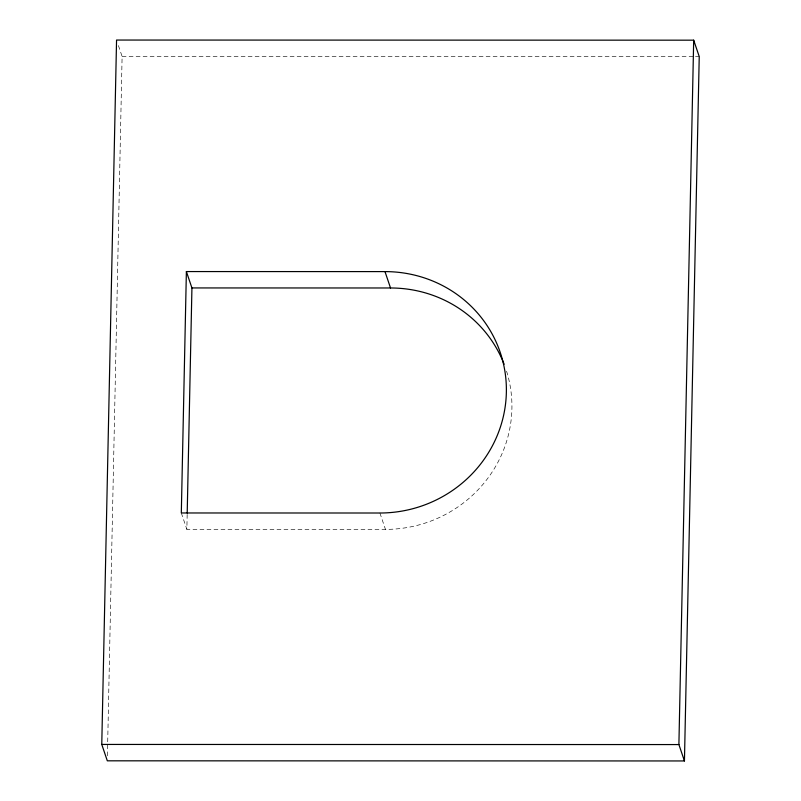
<?xml version="1.0" encoding="UTF-8"?>
<svg xmlns="http://www.w3.org/2000/svg" width="801" height="801" viewBox="0 0 801 801"><rect width="100%" height="100%" fill="white"/><g stroke="black" fill="none" stroke-linecap="round" stroke-linejoin="round"><path stroke-width="0.6" stroke-dasharray="4 3" d="M107.414 755.814L122.102 56.43L118.137 44.726M506.552 371.173A124.355 120.28 -18.7 0 1 385.461 529.391L186.863 529.351L187.174 514.332M122.102 56.43L694.237 56.561M695.478 56.561L699.233 56.561M379.914 513.01L385.461 529.391M181.316 512.97L186.863 529.351"/><path stroke-width="1.2" d="M101.767 744.439L116.556 40.05L693.686 40.18L699.233 56.561L684.444 760.95L107.314 760.82L101.767 744.439L678.898 744.57L684.444 760.95M186.383 271.559L181.316 512.97L379.914 513.01A124.355 120.28 -18.7 0 0 506.362 392.34A124.355 120.28 -18.7 0 0 384.981 271.599L186.383 271.559L191.93 287.939L187.204 513.081M678.898 744.57L693.686 40.18M191.93 287.939L390.528 287.98A124.355 120.28 -18.7 0 1 504.119 364.235M384.981 271.599L390.528 287.98"/></g></svg>
